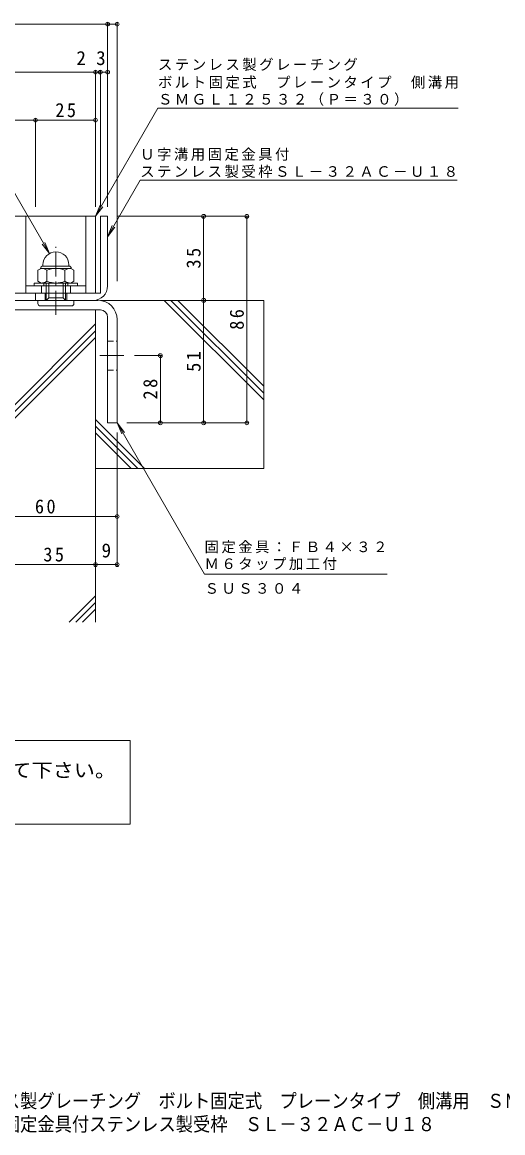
# Model space of a CAD drawing. Units: millimetres at full size. Extents: x -348 to 403, y -392 to 305.
# Drawn here: x -58.7 to 141.4, y -391.8 to 70.6 of the extents above; entities that cross this region are included whole.
import ezdxf
from ezdxf.enums import TextEntityAlignment as Align

# ---------------------------------------------------------------- set-up
doc = ezdxf.new("R2010")
doc.units = ezdxf.units.MM
doc.header["$LTSCALE"] = 2
doc.header["$PDMODE"] = 32
doc.header["$PDSIZE"] = 1.6
doc.linetypes.add('CHAIN1', pattern=[8, 5, -1, 1, -1])
doc.linetypes.add('DASHED1', pattern=[1.8, 1.2, -0.6])
for name, color, linetype, lineweight in [('D-1_躯体', 2, 'Continuous', 9), ('D-2_仕上', 3, 'Continuous', 9), ('D-4_文字', 7, 'Continuous', 9), ('D-5_建具', 7, 'Continuous', 9), ('D-6_間仕切', 6, 'Continuous', 9), ('D-8_ハッチ', 3, 'Continuous', 9), ('D-B_衛生陶器', 2, 'Continuous', 9)]:
    doc.layers.add(name, color=color, linetype=linetype, lineweight=lineweight)
doc.layers.add('F-0_F-0ﾚｲﾔ', color=2, linetype='Continuous')
doc.styles.add('ＭＳ ゴシック', font='')
doc.styles.get('ＭＳ ゴシック').set_extended_font_data('MS Gothic')

msp = doc.modelspace()

# ---------------------------------------------------------------- linework, layer by layer
at = {"layer": 'D-1_躯体'}
for p, q in [((-26.138, -42.014), (-26.138, -10.214)), ((-26.138, -10.214), (-23.138, -10.214)), ((-23.138, -10.214), (-23.138, -39.214)), ((-49.138, -45.214), (-49.138, -42.214)), ((-40.138, -45.214), (-40.138, -42.214))]:
    msp.add_line(p, q, dxfattribs=at)
msp.add_lwpolyline([(-29.138, -45.214), (-53.138, -45.214), (-53.138, -42.214), (-26.338, -42.214)], dxfattribs=at)
for centre, radius in [((-29.138, -39.214), 6), ((-26.338, -42.014), 0.2)]:
    msp.add_arc(centre, radius, 270, 0, dxfattribs=at)
at = {"layer": 'D-2_仕上'}
for p, q in [((-57.138, -10.214), (-57.138, -42.214)), ((-32.138, -10.214), (-32.138, -42.214)), ((-57.138, -39.214), (-32.138, -39.214)), ((-50.638, -42.214), (-50.638, -39.214)), ((-38.638, -42.214), (-38.638, -39.214)), ((-278.138, -42.214), (-28.138, -42.214))]:
    msp.add_line(p, q, dxfattribs=at)
msp.add_lwpolyline([(-278.138, -10.214), (-28.138, -10.214), (-28.138, -42.214)], dxfattribs=at)
at = {"layer": 'D-4_文字'}
for p, q in [((-283.138, 69.786), (-23.138, 69.786)), ((-23.138, 70.386), (-23.138, -6.214)), ((-23.138, 69.786), (-19.138, 69.786)), ((-19.138, 70.386), (-19.138, -37.214)), ((-278.138, 49.786), (-28.138, 49.786)), ((-28.138, 50.386), (-28.138, -6.214)), ((-28.138, 49.786), (-26.138, 49.786)), ((-26.138, 50.386), (-26.138, -6.214)), ((-26.138, 49.786), (-23.138, 49.786)), ((-253.138, 29.786), (-53.138, 29.786)), ((-53.138, 30.386), (-53.138, -6.214)), ((-53.138, 29.786), (-28.138, 29.786)), ((35.462, -10.214), (-19.138, -10.214)), ((16.862, -45.214), (16.862, -10.214)), ((34.862, -96.214), (34.862, -10.214)), ((16.862, -96.214), (16.862, -45.214)), ((-0.538, -68.214), (-11.887, -68.214)), ((-1.138, -96.214), (-1.138, -68.214)), ((35.462, -96.214), (-15.138, -96.214)), ((-19.138, -155.814), (-19.138, -100.214)), ((-79.138, -135.215), (-19.138, -135.215)), ((-63.138, -155.214), (-28.138, -155.214)), ((-28.138, -155.214), (-19.138, -155.214))]:
    msp.add_line(p, q, dxfattribs=at)
for p in [(-23.138, 69.786), (-19.138, 69.786), (-28.138, 49.786), (-26.138, 49.786), (-23.138, 49.786), (-53.138, 29.786), (-28.138, 29.786), (16.862, -10.214), (34.862, -10.214), (16.862, -45.214), (-1.138, -68.214), (-1.138, -96.214), (16.862, -96.214), (34.862, -96.214), (-19.138, -135.215), (-28.138, -155.214), (-19.138, -155.214)]:
    msp.add_point(p, dxfattribs=at)
at = {"layer": 'D-5_建具'}
for p, q in [((-2.157, 34.786), (122.847, 34.786)), ((-64.961, 4.786), (-47.338, -25.737)), ((-9.57, 4.786), (-23.138, -18.714)), ((-9.57, 4.786), (122.434, 4.786)), ((-28.138, -10.214), (-25.094, -6.247)), ((-23.138, -18.714), (-21.224, -14.094)), ((-23.138, -18.714), (-20.094, -14.747)), ((-47.338, -25.737), (-50.382, -21.77)), ((-47.338, -25.737), (-49.251, -21.118)), ((-19.138, -96.214), (-17.224, -100.833)), ((93.235, -159.214), (17.235, -159.214)), ((-182.663, -228.402), (-13.677, -228.402)), ((-13.677, -228.402), (-13.677, -263.324)), ((-13.677, -263.324), (-292.593, -263.324))]:
    msp.add_line(p, q, dxfattribs=at)
for points in [[(-2.157, 34.786), (-28.138, -10.214), (-26.224, -5.594)], [(17.235, -159.214), (-19.138, -96.214), (-16.094, -100.18)]]:
    msp.add_lwpolyline(points, dxfattribs=at)
at = {"layer": 'D-6_間仕切'}
for p, q in [((41.862, -45.214), (-26.138, -45.214)), ((0.434, -45.214), (41.862, -86.642)), ((3.262, -45.214), (41.862, -83.814)), ((6.091, -45.214), (41.862, -80.985)), ((41.862, -45.214), (41.862, -115.214)), ((-28.138, -49.214), (-28.138, -179.214)), ((-64.304, -91.214), (-28.138, -55.047)), ((-64.385, -94.123), (-28.138, -57.875)), ((-64.466, -97.032), (-28.138, -60.704)), ((-28.138, -94.77), (-7.694, -115.214)), ((-28.138, -97.599), (-10.523, -115.214)), ((-28.138, -100.427), (-13.351, -115.214)), ((41.862, -115.214), (-28.138, -115.214)), ((-39.167, -179.214), (-28.138, -168.184)), ((-36.339, -179.214), (-28.138, -171.012)), ((-33.511, -179.214), (-28.138, -173.841))]:
    msp.add_line(p, q, dxfattribs=at)
at = {"layer": 'D-8_ハッチ'}
for p, q in [((-71.138, -45.214), (-27.138, -45.214)), ((-72.138, -49.214), (-26.138, -49.214)), ((-23.138, -52.214), (-23.138, -96.214)), ((-19.138, -53.214), (-19.138, -96.214)), ((-19.138, -96.214), (-23.138, -96.214))]:
    msp.add_line(p, q, dxfattribs=at)
at = {"layer": 'D-8_ハッチ', "linetype": 'DASHED1'}
for p, q in [((-23.138, -62.214), (-19.138, -62.214)), ((-23.138, -74.214), (-19.138, -74.214))]:
    msp.add_line(p, q, dxfattribs=at)
at = {"layer": 'D-8_ハッチ', "color": 7, "linetype": 'CHAIN1'}
msp.add_line((-26.389, -68.214), (-15.887, -68.214), dxfattribs=at)
at = {"layer": 'D-8_ハッチ'}
for centre, radius in [((-27.138, -53.214), 8), ((-26.138, -52.214), 3)]:
    msp.add_arc(centre, radius, 0, 90, dxfattribs=at)
at = {"layer": 'D-B_衛生陶器', "color": 7, "linetype": 'CHAIN1'}
msp.add_line((-44.638, -51.296), (-44.638, -22.888), dxfattribs=at)
at = {"layer": 'D-B_衛生陶器'}
for p, q in [((-50.84, -31.914), (-52.143, -32.666)), ((-51.038, -31.914), (-51.038, -32.028)), ((-50.84, -31.914), (-38.436, -31.914)), ((-50.038, -30.914), (-50.038, -30.414)), ((-50.038, -30.914), (-39.238, -30.914)), ((-39.238, -30.914), (-39.238, -30.414)), ((-38.436, -31.914), (-37.132, -32.666)), ((-38.238, -31.914), (-38.238, -32.028)), ((-52.143, -32.666), (-52.143, -37.261)), ((-48.391, -32.666), (-48.391, -37.261)), ((-40.885, -32.666), (-40.885, -37.261)), ((-37.132, -32.666), (-37.132, -37.261)), ((-35.638, -38.014), (-53.638, -38.014)), ((-50.84, -38.014), (-52.143, -37.261)), ((-49.638, -38.014), (-49.638, -39.214)), ((-48.638, -45.214), (-48.638, -38.014)), ((-47.638, -44.214), (-47.638, -38.014)), ((-41.638, -44.214), (-41.638, -38.014)), ((-40.638, -45.214), (-40.638, -38.014)), ((-39.638, -38.014), (-39.638, -39.214)), ((-38.436, -38.014), (-37.132, -37.261)), ((-52.138, -46.514), (-52.138, -45.214)), ((-48.638, -45.214), (-47.638, -44.214)), ((-41.638, -44.214), (-47.638, -44.214)), ((-40.638, -45.214), (-41.638, -44.214)), ((-37.138, -46.514), (-37.138, -45.214)), ((-38.138, -47.514), (-51.138, -47.514))]:
    msp.add_line(p, q, dxfattribs=at)
msp.add_lwpolyline([(-53.638, -38.014), (-53.638, -39.214), (-35.638, -39.214), (-35.638, -38.014)], dxfattribs=at)
for centre, radius, start, end in [((-44.638, -30.414), 5.4, 0, 180), ((-50.038, -31.914), 1, 90, 180), ((-50.84, -36.277), 4.363, 55.84651, 90.00017), ((-44.638, -41.648), 9.734, 67.32404, 112.67596), ((-38.436, -36.277), 4.363, 89.99983, 124.15349), ((-39.238, -31.914), 1, 0, 90), ((-50.84, -33.651), 4.363, 269.99983, 304.15349), ((-44.638, -28.279), 9.734, 247.32404, 292.67596), ((-38.436, -33.651), 4.363, 235.84651, 270.00017), ((-51.138, -46.514), 1, 180, 270), ((-38.138, -46.514), 1, 270, 0)]:
    msp.add_arc(centre, radius, start, end, dxfattribs=at)

# ---------------------------------------------------------------- texts
at = {"layer": 'D-4_文字', "color": 2, "style": 'ＭＳ ゴシック'}
for s, p in [('2', (-36.136, 50.986)), ('3', (-27.903, 50.986)), ('9', (-25.638, -154.014))]:
    msp.add_text(s, height=5.865, dxfattribs=at).set_placement(p, align=Align.BOTTOM_LEFT)
at = {"layer": 'D-4_文字', "color": 2, "char_height": 5.865, "attachment_point": 7, "style": 'ＭＳ ゴシック'}
for s, insert in [('\\T1.27;\\W0.95;25', (-44.888, 30.986)), ('\\T1.27;\\W0.95;60', (-53.388, -134.015)), ('\\T1.27;\\W0.95;35', (-49.888, -154.014))]:
    msp.add_mtext(s, dxfattribs=dict(at, insert=insert))
at = {"layer": 'D-4_文字', "color": 2, "char_height": 5.865, "attachment_point": 7, "rotation": 90, "style": 'ＭＳ ゴシック'}
for s, insert in [('\\T1.27;\\W0.95;35', (15.662, -31.964)), ('\\T1.27;\\W0.95;86', (33.662, -57.464)), ('\\T1.27;\\W0.95;51', (15.662, -74.964)), ('\\T1.27;\\W0.95;28', (-2.338, -86.464))]:
    msp.add_mtext(s, dxfattribs=dict(at, insert=insert))
at = {"layer": 'D-5_建具', "color": 2, "style": 'ＭＳ ゴシック', "width": 1.1}
msp.add_text('Ｕ字溝上端部と受枠下部とのすきまはモルタル等で埋めて下さい。', height=5.865, dxfattribs=at).set_placement((-283.599, -245.512), align=Align.BOTTOM_LEFT)
at = {"layer": 'D-5_建具', "char_height": 4.399, "attachment_point": 7, "style": 'ＭＳ ゴシック'}
for s, insert in [('\\T1.17;ステンレス製グレーチング', (-2.153, 50.285)), ('\\T1.17;ボルト固定式\u3000プレーンタイプ\u3000側溝用', (-2.153, 42.888)), ('\\T1.17;ＳＭＧＬ１２５３２（Ｐ＝３０）', (-2.153, 35.738)), ('\\T1.17;Ｕ字溝用固定金具付', (-9.566, 12.888)), ('\\T1.17;ステンレス製受枠ＳＬ－３２ＡＣ－Ｕ１８', (-9.566, 5.738)), ('\\T1.17;固定金具：ＦＢ４×３２', (17.235, -150.547)), ('\\T1.17;Ｍ６タップ加工付', (17.235, -157.547)), ('\\T1.17;ＳＵＳ３０４', (17.235, -167.434))]:
    msp.add_mtext(s, dxfattribs=dict(at, insert=insert))
at = {"layer": 'F-0_F-0ﾚｲﾔ', "style": 'ＭＳ ゴシック', "width": 0.9}
for s, p in [('ステンレス製グレーチング\u3000ボルト固定式\u3000プレーンタイプ\u3000側溝用\u3000ＳＭＧＬ\u3000１２５３２（Ｐ＝３０）', (-95.565, -383.172)), ('Ｕ字溝用固定金具付ステンレス製受枠\u3000ＳＬ－３２ＡＣ－Ｕ１８', (-95.565, -392.863))]:
    msp.add_text(s, height=5.865, dxfattribs=at).set_placement(p, align=Align.BOTTOM_LEFT)

doc.saveas('drawing.dxf')
